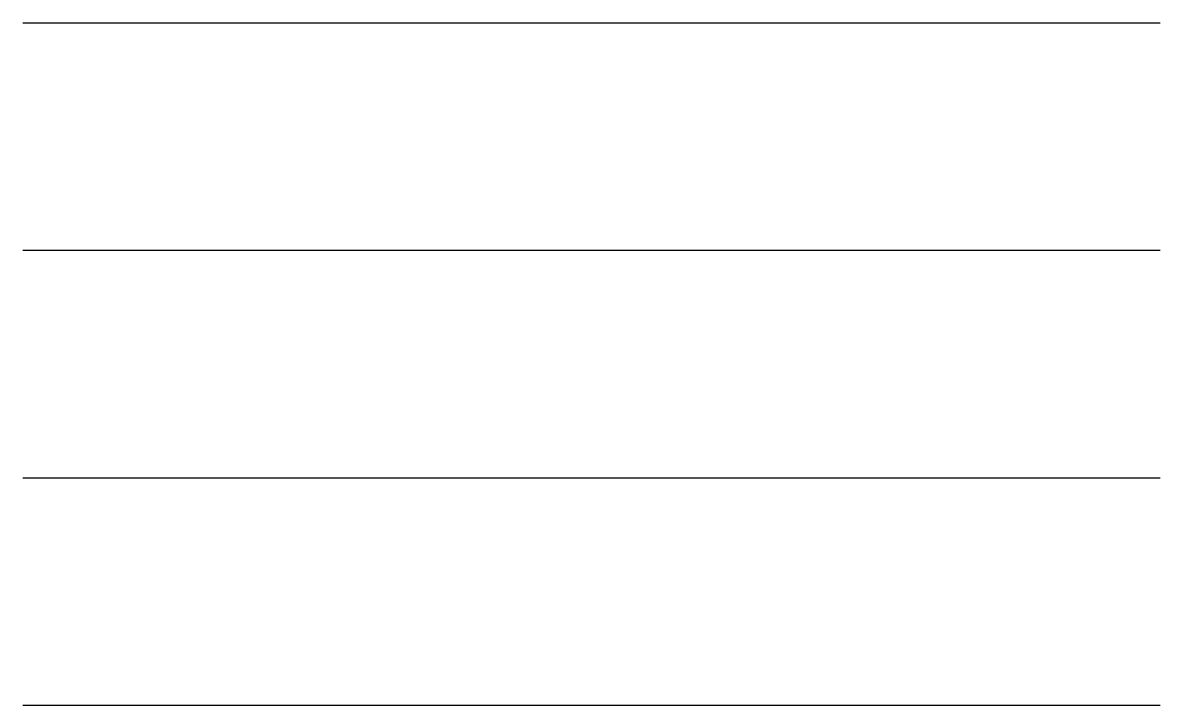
# Model space of a CAD drawing. Header units: millimetres. Extents: x 0 to 5, y 0 to 3.
import ezdxf

# ---------------------------------------------------------------- set-up
doc = ezdxf.new("R2010")
doc.units = ezdxf.units.MM
for name, color, linetype in [('A', 3, 'Continuous'), ('A~child', 2, 'Continuous'), ('A~child~leaf', 1, 'Continuous'), ('orphan~x', 4, 'Continuous')]:
    doc.layers.add(name, color=color, linetype=linetype)

msp = doc.modelspace()

# ---------------------------------------------------------------- linework, layer by layer
at = {"layer": 'A'}
msp.add_line((0, 2), (5, 2), dxfattribs=at)
at = {"layer": 'A~child'}
msp.add_line((0, 1), (5, 1), dxfattribs=at)
at = {"layer": 'A~child~leaf'}
msp.add_line((0, 0), (5, 0), dxfattribs=at)
at = {"layer": 'orphan~x'}
msp.add_line((0, 3), (5, 3), dxfattribs=at)

doc.saveas('drawing.dxf')
